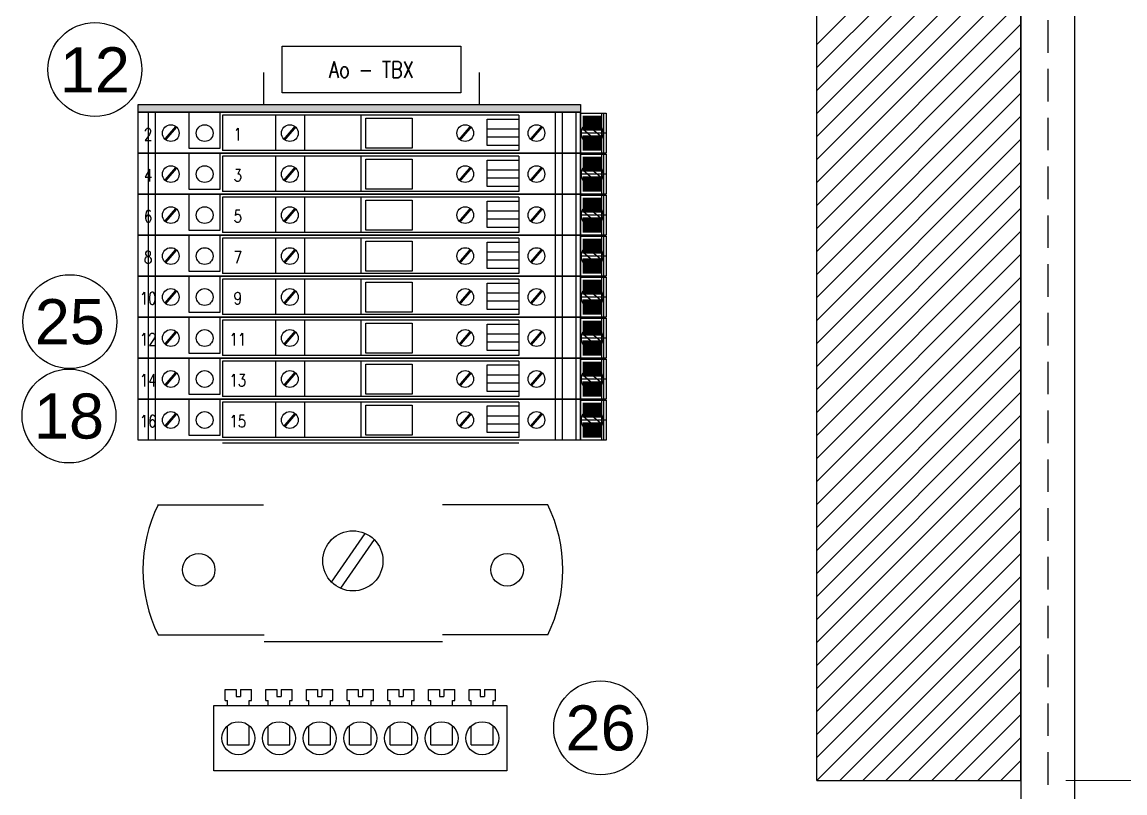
# Model space of a CAD drawing. Header units: inches. Extents: x -38 to 199, y -310 to 64.
# Drawn here: x 117.05 to 125.53, y 26.18 to 32.1 of the extents above; entities that cross this region are included whole.
import ezdxf
from ezdxf.enums import TextEntityAlignment as Align

# ---------------------------------------------------------------- set-up
doc = ezdxf.new("R2010")
doc.units = ezdxf.units.IN
doc.header["$MEASUREMENT"] = 0
doc.linetypes.add('HIDDEN', pattern=[0.375, 0.25, -0.125])
for name, color, linetype in [('DETAIL$', 5, 'Continuous'), ('FREE-TEXT', 2, 'Continuous'), ('off-wire', 6, 'Continuous')]:
    doc.layers.add(name, color=color, linetype=linetype)
doc.layers.add('DIMENSION (ANSI)', color=7, linetype='Continuous', lineweight=9)
doc.styles.add('HELVLS', font='arial.ttf')
doc.styles.add('Note Text (ANSI)', font='arial.ttf')
doc.styles.add('ROMANS', font='romans')
doc.styles.add('TXT', font='txt')
doc.dimstyles.new('DIM_0', dxfattribs={"dimscale": 4.75, "dimtxt": 0.065, "dimasz": 0.075, "dimexe": 0.075, "dimexo": 0.125, "dimgap": 0.0625, "dimtad": 0, "dimtih": 1, "dimtoh": 1, "dimrnd": 1e-08, "dimzin": 0, "dimdsep": 46, "dimlunit": 5, "dimtxsty": 'Note Text (ANSI)', "dimblk": 'Filled-1', "dimcen": 0.09, "dimdle": 0.45, "dimclrd": 256, "dimclre": 256, "dimclrt": 256, "dimadec": 0, "dimazin": 1, "dimtm": 1e-09, "dimtfac": 1.263158, "dimtofl": 0, "dimtmove": 0, "dimatfit": 3, "dimfxl": 1, "dimfrac": 2, "dimtolj": 1, "dimtzin": 4, "dimlwd": -1, "dimlwe": -1, "dimarcsym": 0})

# ---------------------------------------------------------------- blocks, each defined once
blk = doc.blocks.new('Filled-1')
at = {"color": 0}
for p, q in [((0, 0), (-1, 0.25)), ((-1, 0.25), (-1, -0.25)), ((-1, 0), (0, 0)), ((-1, -0.25), (0, 0))]:
    blk.add_line(p, q, dxfattribs=at)
blk.add_solid([(-1, -0.25), (0, 0), (-1, 0.25)], dxfattribs=at)
blk = doc.blocks.new('*D105')
at = {"layer": 'DEFPOINTS', "color": 0, "transparency": 16777216}
for p in [(124.7304, 50.1146), (124.4804, 26.2707), (127.1028, 26.2707)]:
    blk.add_point(p, dxfattribs=at)
at = {"layer": 'DIMENSION (ANSI)', "transparency": 16777216}
for p, q in [((125.3241, 50.1146), (127.459, 50.1146)), ((127.1028, 49.7583), (127.1028, 38.6473)), ((127.1028, 26.627), (127.1028, 37.738)), ((125.0741, 26.2707), (127.459, 26.2707))]:
    blk.add_line(p, q, dxfattribs=at)
at = {"layer": 'DIMENSION (ANSI)', "transparency": 16777216, "xscale": 0.35625, "yscale": 0.35625, "zscale": 0.35625}
for p, rotation in [((127.1028, 50.1146), 90), ((127.1028, 26.2707), 270)]:
    blk.add_blockref('Filled-1', p, dxfattribs=dict(at, rotation=rotation))
at = {"layer": 'DIMENSION (ANSI)', "transparency": 16777216, "insert": (127.1028, 38.1926), "char_height": 0.30875, "attachment_point": 5, "style": 'Note Text (ANSI)'}
blk.add_mtext('\\A1;23"', dxfattribs=at)
blk = doc.blocks.new('*D127')
at = {"layer": 'DEFPOINTS', "color": 0, "transparency": 16777216}
for p in [(124.7304, 26.2707), (124.4804, 25.1146), (127.1028, 25.1146)]:
    blk.add_point(p, dxfattribs=at)
at = {"layer": 'DIMENSION (ANSI)', "transparency": 16777216}
for p, q in [((127.1028, 26.627), (127.1028, 26.9832)), ((125.3241, 26.2707), (127.459, 26.2707)), ((125.0741, 25.1146), (127.459, 25.1146)), ((127.1028, 24.7583), (127.1028, 24.4021))]:
    blk.add_line(p, q, dxfattribs=at)
at = {"layer": 'DIMENSION (ANSI)', "transparency": 16777216, "xscale": 0.35625, "yscale": 0.35625, "zscale": 0.35625}
for p, rotation in [((127.1028, 26.2707), 270), ((127.1028, 25.1146), 90)]:
    blk.add_blockref('Filled-1', p, dxfattribs=dict(at, rotation=rotation))
at = {"layer": 'DIMENSION (ANSI)', "transparency": 16777216, "insert": (127.1028, 25.6926), "char_height": 0.30875, "attachment_point": 5, "style": 'Note Text (ANSI)'}
blk.add_mtext('\\A1;2"', dxfattribs=at)
blk = doc.blocks.new('11691307')
at = {"color": 8}
blk.add_lwpolyline([(-1.7, -0.059), (-1.7, 0), (1.7, 0), (1.7, -0.059)], close=True, dxfattribs=at)
at = {"color": 6, "style": 'TXT', "flags": 3}
for tag, p in [('MANUF', (-1.7, -0.3482)), ('PART#', (-1.7, -0.5901)), ('DESC', (-1.7, -0.8303))]:
    blk.add_attdef(tag, p, '', height=0.125, dxfattribs=at)
blk = doc.blocks.new('AO')
blk.add_hatch(color=1).paths.add_polyline_path([(22.302, -194.2717), (18.902, -194.2717), (18.902, -194.3307), (22.302, -194.3307)])
at = {"color": 1}
for p, q in [((19.8668, -194.2678), (19.8668, -194.0267)), ((21.5224, -194.0267), (21.5224, -194.2678)), ((21.8268, -194.3536), (19.5505, -194.3536)), ((19.5505, -194.3536), (19.5505, -194.6244)), ((19.9575, -194.3536), (19.9575, -194.6244)), ((20.18, -194.3536), (20.18, -194.6244)), ((20.6124, -194.3536), (20.6124, -194.6244)), ((21.8268, -194.3536), (21.8268, -194.6244)), ((22.4993, -194.4918), (22.302, -194.4918)), ((21.8268, -194.6244), (19.5505, -194.6244)), ((21.8268, -194.6686), (19.5505, -194.6686)), ((19.5505, -194.6686), (19.5505, -194.9394)), ((19.9575, -194.6686), (19.9575, -194.9394)), ((20.18, -194.6686), (20.18, -194.9394)), ((20.6124, -194.6686), (20.6124, -194.9394)), ((21.8268, -194.6686), (21.8268, -194.9394)), ((22.4993, -194.8068), (22.302, -194.8068)), ((21.8268, -194.9394), (19.5505, -194.9394)), ((21.8268, -194.9836), (19.5505, -194.9836)), ((19.5505, -194.9836), (19.5505, -195.2544)), ((19.9575, -194.9836), (19.9575, -195.2544)), ((20.18, -194.9836), (20.18, -195.2544)), ((20.6124, -194.9836), (20.6124, -195.2544)), ((21.8268, -194.9836), (21.8268, -195.2544)), ((22.4993, -195.1218), (22.302, -195.1218)), ((21.8268, -195.2544), (19.5505, -195.2544)), ((21.8268, -195.2986), (19.5505, -195.2986)), ((19.5505, -195.2986), (19.5505, -195.5694)), ((19.9575, -195.2986), (19.9575, -195.5694)), ((20.18, -195.2986), (20.18, -195.5694)), ((20.6124, -195.2986), (20.6124, -195.5694)), ((21.8268, -195.2986), (21.8268, -195.5694)), ((22.4993, -195.4368), (22.302, -195.4368)), ((21.8268, -195.5694), (19.5505, -195.5694)), ((21.8268, -195.6136), (19.5505, -195.6136)), ((19.5505, -195.6136), (19.5505, -195.8844)), ((19.9575, -195.6136), (19.9575, -195.8844)), ((20.18, -195.6136), (20.18, -195.8844)), ((20.6124, -195.6136), (20.6124, -195.8844)), ((21.8268, -195.6136), (21.8268, -195.8844)), ((22.4993, -195.7518), (22.302, -195.7518)), ((21.8268, -195.8844), (19.5505, -195.8844)), ((21.8268, -195.9286), (19.5505, -195.9286)), ((19.5505, -195.9286), (19.5505, -196.1994)), ((19.9575, -195.9286), (19.9575, -196.1994)), ((20.18, -195.9286), (20.18, -196.1994)), ((20.6124, -195.9286), (20.6124, -196.1994)), ((21.8268, -195.9286), (21.8268, -196.1994)), ((22.4993, -196.0668), (22.302, -196.0668)), ((21.8268, -196.1994), (19.5505, -196.1994)), ((21.8268, -196.2436), (19.5505, -196.2436)), ((19.5505, -196.2436), (19.5505, -196.5144)), ((19.9575, -196.2436), (19.9575, -196.5144)), ((20.18, -196.2436), (20.18, -196.5144)), ((20.6124, -196.2436), (20.6124, -196.5144)), ((21.8268, -196.2436), (21.8268, -196.5144)), ((22.4993, -196.3818), (22.302, -196.3818)), ((21.8268, -196.5144), (19.5505, -196.5144)), ((21.8268, -196.5586), (19.5505, -196.5586)), ((19.5505, -196.5586), (19.5505, -196.8294)), ((19.9575, -196.5586), (19.9575, -196.8294)), ((20.18, -196.5586), (20.18, -196.8294)), ((20.6124, -196.5586), (20.6124, -196.8294)), ((21.8268, -196.5586), (21.8268, -196.8294)), ((22.4993, -196.6968), (22.302, -196.6968)), ((21.8268, -196.8294), (19.5505, -196.8294)), ((21.8268, -196.8736), (19.5505, -196.8736))]:
    blk.add_line(p, q, dxfattribs=at)
for points in [[(20.0071, -194.1812), (20.0071, -193.8242), (21.3821, -193.8242), (21.3821, -194.1812)], [(18.902, -194.6457), (18.902, -194.3307), (22.302, -194.3307), (22.302, -194.6457)], [(18.902, -194.9607), (18.902, -194.6457), (22.302, -194.6457), (22.302, -194.9607)], [(18.902, -195.2757), (18.902, -194.9607), (22.302, -194.9607), (22.302, -195.2757)], [(18.902, -195.5907), (18.902, -195.2757), (22.302, -195.2757), (22.302, -195.5907)], [(18.902, -195.9057), (18.902, -195.5907), (22.302, -195.5907), (22.302, -195.9057)], [(18.902, -196.2207), (18.902, -195.9057), (22.302, -195.9057), (22.302, -196.2207)], [(18.902, -196.5357), (18.902, -196.2207), (22.302, -196.2207), (22.302, -196.5357)], [(18.902, -196.8507), (18.902, -196.5357), (22.302, -196.5357), (22.302, -196.8507)]]:
    blk.add_lwpolyline(points, close=True, dxfattribs=at)
for points, const_width in [([(22.3169, -194.4151), (22.4617, -194.4151)], 0.1172), ([(20.1097, -194.4423), (20.0254, -194.54)], 0.02), ([(22.3169, -194.5681), (22.4617, -194.5681)], 0.1172), ([(22.3169, -194.7301), (22.4617, -194.7301)], 0.1172), ([(20.1097, -194.7573), (20.0254, -194.855)], 0.02), ([(22.3169, -194.8831), (22.4617, -194.8831)], 0.1172), ([(22.3169, -195.0451), (22.4617, -195.0451)], 0.1172), ([(20.1097, -195.0723), (20.0254, -195.17)], 0.02), ([(22.3169, -195.1981), (22.4617, -195.1981)], 0.1172), ([(20.1097, -195.3873), (20.0254, -195.485)], 0.02), ([(22.3169, -195.3601), (22.4617, -195.3601)], 0.1172), ([(22.3169, -195.5131), (22.4617, -195.5131)], 0.1172), ([(22.3169, -195.6751), (22.4617, -195.6751)], 0.1172), ([(20.1097, -195.7023), (20.0254, -195.8)], 0.02), ([(22.3169, -195.8281), (22.4617, -195.8281)], 0.1172), ([(22.3169, -195.9901), (22.4617, -195.9901)], 0.1172), ([(20.1097, -196.0173), (20.0254, -196.115)], 0.02), ([(22.3169, -196.1431), (22.4617, -196.1431)], 0.1172), ([(22.3169, -196.3051), (22.4617, -196.3051)], 0.1172), ([(20.1097, -196.3323), (20.0254, -196.43)], 0.02), ([(22.3169, -196.4581), (22.4617, -196.4581)], 0.1172), ([(22.3169, -196.6201), (22.4617, -196.6201)], 0.1172), ([(20.1097, -196.6473), (20.0254, -196.745)], 0.02), ([(22.3169, -196.7731), (22.4617, -196.7731)], 0.1172)]:
    blk.add_lwpolyline(points, dxfattribs=dict(at, const_width=const_width))
for points in [[(22.4993, -194.6457), (22.302, -194.6457), (22.302, -194.3378), (22.4993, -194.3378)], [(22.479, -194.3378), (22.479, -194.6457)], [(20.6505, -194.3774), (21.0066, -194.3774), (21.0066, -194.6076), (20.6505, -194.6076), (20.6505, -194.3774)], [(21.8273, -194.5868), (21.5828, -194.5868), (21.5828, -194.3832), (21.8273, -194.3832)], [(20.6505, -194.6924), (21.0066, -194.6924), (21.0066, -194.9226), (20.6505, -194.9226), (20.6505, -194.6924)], [(21.8273, -194.9018), (21.5828, -194.9018), (21.5828, -194.6982), (21.8273, -194.6982)], [(22.4993, -194.9607), (22.302, -194.9607), (22.302, -194.6528), (22.4993, -194.6528)], [(22.479, -194.6528), (22.479, -194.9607)], [(20.6505, -195.0074), (21.0066, -195.0074), (21.0066, -195.2376), (20.6505, -195.2376), (20.6505, -195.0074)], [(21.8273, -195.2168), (21.5828, -195.2168), (21.5828, -195.0132), (21.8273, -195.0132)], [(22.4993, -195.2757), (22.302, -195.2757), (22.302, -194.9678), (22.4993, -194.9678)], [(22.479, -194.9678), (22.479, -195.2757)], [(22.4993, -195.5907), (22.302, -195.5907), (22.302, -195.2828), (22.4993, -195.2828)], [(22.479, -195.2828), (22.479, -195.5907)], [(20.6505, -195.3224), (21.0066, -195.3224), (21.0066, -195.5526), (20.6505, -195.5526), (20.6505, -195.3224)], [(21.8273, -195.5318), (21.5828, -195.5318), (21.5828, -195.3282), (21.8273, -195.3282)], [(22.4993, -195.9057), (22.302, -195.9057), (22.302, -195.5978), (22.4993, -195.5978)], [(22.479, -195.5978), (22.479, -195.9057)], [(20.6505, -195.6374), (21.0066, -195.6374), (21.0066, -195.8676), (20.6505, -195.8676), (20.6505, -195.6374)], [(21.8273, -195.8468), (21.5828, -195.8468), (21.5828, -195.6432), (21.8273, -195.6432)], [(20.6505, -195.9524), (21.0066, -195.9524), (21.0066, -196.1826), (20.6505, -196.1826), (20.6505, -195.9524)], [(21.8273, -196.1618), (21.5828, -196.1618), (21.5828, -195.9582), (21.8273, -195.9582)], [(22.4993, -196.2207), (22.302, -196.2207), (22.302, -195.9128), (22.4993, -195.9128)], [(22.479, -195.9128), (22.479, -196.2207)], [(20.6505, -196.2674), (21.0066, -196.2674), (21.0066, -196.4976), (20.6505, -196.4976), (20.6505, -196.2674)], [(21.8273, -196.4768), (21.5828, -196.4768), (21.5828, -196.2732), (21.8273, -196.2732)], [(22.4993, -196.5357), (22.302, -196.5357), (22.302, -196.2278), (22.4993, -196.2278)], [(22.479, -196.2278), (22.479, -196.5357)], [(22.4993, -196.8507), (22.302, -196.8507), (22.302, -196.5428), (22.4993, -196.5428)], [(22.479, -196.5428), (22.479, -196.8507)], [(20.6505, -196.5824), (21.0066, -196.5824), (21.0066, -196.8126), (20.6505, -196.8126), (20.6505, -196.5824)], [(21.8273, -196.7918), (21.5828, -196.7918), (21.5828, -196.5882), (21.8273, -196.5882)]]:
    blk.add_lwpolyline(points, dxfattribs=at)
for centre, radius in [((19.1519, -194.4911), 0.0645), ((20.0675, -194.4911), 0.0645), ((21.4155, -194.4911), 0.0645), ((21.9623, -194.4911), 0.0645), ((22.3909, -194.4918), 0.0832), ((19.1519, -194.8061), 0.0645), ((20.0675, -194.8061), 0.0645), ((21.4155, -194.8061), 0.0645), ((21.9623, -194.8061), 0.0645), ((22.3909, -194.8068), 0.0832), ((22.3909, -195.1218), 0.0832), ((19.1519, -195.1211), 0.0645), ((20.0675, -195.1211), 0.0645), ((21.4155, -195.1211), 0.0645), ((21.9623, -195.1211), 0.0645), ((19.1519, -195.4361), 0.0645), ((20.0675, -195.4361), 0.0645), ((21.4155, -195.4361), 0.0645), ((21.9623, -195.4361), 0.0645), ((22.3909, -195.4368), 0.0832), ((19.1519, -195.7511), 0.0645), ((20.0675, -195.7511), 0.0645), ((21.4155, -195.7511), 0.0645), ((21.9623, -195.7511), 0.0645), ((22.3909, -195.7518), 0.0832), ((19.1519, -196.0661), 0.0645), ((20.0675, -196.0661), 0.0645), ((21.4155, -196.0661), 0.0645), ((21.9623, -196.0661), 0.0645), ((22.3909, -196.0668), 0.0832), ((22.3909, -196.3818), 0.0832), ((19.1519, -196.3811), 0.0645), ((20.0675, -196.3811), 0.0645), ((21.4155, -196.3811), 0.0645), ((21.9623, -196.3811), 0.0645), ((19.1519, -196.6961), 0.0645), ((20.0675, -196.6961), 0.0645), ((21.4155, -196.6961), 0.0645), ((21.9623, -196.6961), 0.0645), ((22.3909, -196.6968), 0.0832)]:
    blk.add_circle(centre, radius, dxfattribs=at)
at = {"layer": 'DETAIL$', "color": 1}
for points in [[(18.9781, -194.3307), (18.9781, -194.6457)], [(19.0331, -194.3307), (19.0331, -194.6457)], [(19.2898, -194.3329), (19.2898, -194.6076), (19.5314, -194.6076), (19.5314, -194.3329)], [(22.1064, -194.3307), (22.1064, -194.6457)], [(22.1614, -194.3307), (22.1614, -194.6457)], [(22.2664, -194.3307), (22.2664, -194.6457)], [(22.4617, -194.3378), (22.4617, -194.6457)], [(22.4993, -194.3378), (22.4993, -194.6457)], [(22.4669, -194.5257), (22.3456, -194.4219)], [(21.5828, -194.4589), (21.8273, -194.4589), (21.8273, -194.5228), (21.5828, -194.5228)], [(22.3154, -194.4567), (22.4376, -194.5607)], [(18.9781, -194.6457), (18.9781, -194.9607)], [(19.0331, -194.6457), (19.0331, -194.9607)], [(19.2898, -194.6479), (19.2898, -194.9226), (19.5314, -194.9226), (19.5314, -194.6479)], [(22.1064, -194.6457), (22.1064, -194.9607)], [(22.1614, -194.6457), (22.1614, -194.9607)], [(22.2664, -194.6457), (22.2664, -194.9607)], [(22.4617, -194.6528), (22.4617, -194.9607)], [(22.4993, -194.6528), (22.4993, -194.9607)], [(21.5828, -194.7739), (21.8273, -194.7739), (21.8273, -194.8378), (21.5828, -194.8378)], [(22.3154, -194.7717), (22.4376, -194.8757)], [(22.4669, -194.8407), (22.3456, -194.7369)], [(18.9781, -194.9607), (18.9781, -195.2757)], [(19.0331, -194.9607), (19.0331, -195.2757)], [(19.2898, -194.9629), (19.2898, -195.2376), (19.5314, -195.2376), (19.5314, -194.9629)], [(22.1064, -194.9607), (22.1064, -195.2757)], [(22.1614, -194.9607), (22.1614, -195.2757)], [(22.2664, -194.9607), (22.2664, -195.2757)], [(22.4617, -194.9678), (22.4617, -195.2757)], [(22.4993, -194.9678), (22.4993, -195.2757)], [(21.5828, -195.0889), (21.8273, -195.0889), (21.8273, -195.1528), (21.5828, -195.1528)], [(22.3154, -195.0867), (22.4376, -195.1907)], [(22.4669, -195.1557), (22.3456, -195.0519)], [(18.9781, -195.2757), (18.9781, -195.5907)], [(19.0331, -195.2757), (19.0331, -195.5907)], [(19.2898, -195.2779), (19.2898, -195.5526), (19.5314, -195.5526), (19.5314, -195.2779)], [(22.1064, -195.2757), (22.1064, -195.5907)], [(22.1614, -195.2757), (22.1614, -195.5907)], [(22.2664, -195.2757), (22.2664, -195.5907)], [(22.4617, -195.2828), (22.4617, -195.5907)], [(22.4993, -195.2828), (22.4993, -195.5907)], [(22.4669, -195.4707), (22.3456, -195.3669)], [(21.5828, -195.4039), (21.8273, -195.4039), (21.8273, -195.4678), (21.5828, -195.4678)], [(22.3154, -195.4017), (22.4376, -195.5057)], [(18.9781, -195.5907), (18.9781, -195.9057)], [(19.0331, -195.5907), (19.0331, -195.9057)], [(19.2898, -195.5929), (19.2898, -195.8676), (19.5314, -195.8676), (19.5314, -195.5929)], [(22.1064, -195.5907), (22.1064, -195.9057)], [(22.1614, -195.5907), (22.1614, -195.9057)], [(22.2664, -195.5907), (22.2664, -195.9057)], [(22.4617, -195.5978), (22.4617, -195.9057)], [(22.4993, -195.5978), (22.4993, -195.9057)], [(22.3154, -195.7167), (22.4376, -195.8207)], [(22.4669, -195.7857), (22.3456, -195.6819)], [(21.5828, -195.7189), (21.8273, -195.7189), (21.8273, -195.7828), (21.5828, -195.7828)], [(18.9781, -195.9057), (18.9781, -196.2207)], [(19.0331, -195.9057), (19.0331, -196.2207)], [(19.2898, -195.9079), (19.2898, -196.1826), (19.5314, -196.1826), (19.5314, -195.9079)], [(22.1064, -195.9057), (22.1064, -196.2207)], [(22.1614, -195.9057), (22.1614, -196.2207)], [(22.2664, -195.9057), (22.2664, -196.2207)], [(22.4617, -195.9128), (22.4617, -196.2207)], [(22.4993, -195.9128), (22.4993, -196.2207)], [(21.5828, -196.0339), (21.8273, -196.0339), (21.8273, -196.0978), (21.5828, -196.0978)], [(22.3154, -196.0317), (22.4376, -196.1357)], [(22.4669, -196.1007), (22.3456, -195.9969)], [(18.9781, -196.2207), (18.9781, -196.5357)], [(19.0331, -196.2207), (19.0331, -196.5357)], [(19.2898, -196.2229), (19.2898, -196.4976), (19.5314, -196.4976), (19.5314, -196.2229)], [(22.1064, -196.2207), (22.1064, -196.5357)], [(22.1614, -196.2207), (22.1614, -196.5357)], [(22.2664, -196.2207), (22.2664, -196.5357)], [(22.4617, -196.2278), (22.4617, -196.5357)], [(22.4993, -196.2278), (22.4993, -196.5357)], [(21.5828, -196.3489), (21.8273, -196.3489), (21.8273, -196.4128), (21.5828, -196.4128)], [(22.3154, -196.3467), (22.4376, -196.4507)], [(22.4669, -196.4157), (22.3456, -196.3119)], [(18.9781, -196.5357), (18.9781, -196.8507)], [(19.0331, -196.5357), (19.0331, -196.8507)], [(19.2898, -196.5379), (19.2898, -196.8126), (19.5314, -196.8126), (19.5314, -196.5379)], [(22.1064, -196.5357), (22.1064, -196.8507)], [(22.1614, -196.5357), (22.1614, -196.8507)], [(22.2664, -196.5357), (22.2664, -196.8507)], [(22.4617, -196.5428), (22.4617, -196.8507)], [(22.4993, -196.5428), (22.4993, -196.8507)], [(22.4669, -196.7307), (22.3456, -196.6269)], [(21.5828, -196.6639), (21.8273, -196.6639), (21.8273, -196.7278), (21.5828, -196.7278)], [(22.3154, -196.6617), (22.4376, -196.7657)]]:
    blk.add_lwpolyline(points, dxfattribs=at)
at = {"layer": 'DETAIL$', "color": 1, "const_width": 0.02}
for points in [[(19.1941, -194.4423), (19.1098, -194.54)], [(21.4577, -194.4423), (21.3733, -194.54)], [(22.0045, -194.4423), (21.9201, -194.54)], [(19.1941, -194.7573), (19.1098, -194.855)], [(21.4577, -194.7573), (21.3733, -194.855)], [(22.0045, -194.7573), (21.9201, -194.855)], [(19.1941, -195.0723), (19.1098, -195.17)], [(21.4577, -195.0723), (21.3733, -195.17)], [(22.0045, -195.0723), (21.9201, -195.17)], [(19.1941, -195.3873), (19.1098, -195.485)], [(21.4577, -195.3873), (21.3733, -195.485)], [(22.0045, -195.3873), (21.9201, -195.485)], [(19.1941, -195.7023), (19.1098, -195.8)], [(21.4577, -195.7023), (21.3733, -195.8)], [(22.0045, -195.7023), (21.9201, -195.8)], [(19.1941, -196.0173), (19.1098, -196.115)], [(21.4577, -196.0173), (21.3733, -196.115)], [(22.0045, -196.0173), (21.9201, -196.115)], [(19.1941, -196.3323), (19.1098, -196.43)], [(21.4577, -196.3323), (21.3733, -196.43)], [(22.0045, -196.3323), (21.9201, -196.43)], [(19.1941, -196.6473), (19.1098, -196.745)], [(21.4577, -196.6473), (21.3733, -196.745)], [(22.0045, -196.6473), (21.9201, -196.745)]]:
    blk.add_lwpolyline(points, dxfattribs=at)
at = {"layer": 'DETAIL$', "color": 1}
for centre in [(19.4126, -194.4911), (19.4126, -194.8061), (19.4126, -195.1211), (19.4126, -195.4361), (19.4126, -195.7511), (19.4126, -196.0661), (19.4126, -196.3811), (19.4126, -196.6961)]:
    blk.add_circle(centre, 0.0645, dxfattribs=at)
at = {"layer": 'FREE-TEXT', "color": 1}
for centre in [(18.5688, -194.0027), (18.3764, -195.9402), (18.37, -196.6654)]:
    blk.add_circle(centre, 0.3608, dxfattribs=at)
at = {"color": 1}
blk.add_blockref('11691307', (20.602, -194.2717), dxfattribs=at)
at = {"color": 1, "style": 'ROMANS', "width": 0.8}
for s, height, p in [('Ao - TBX', 0.125, (20.6946, -194.0027)), ('2', 0.0938, (18.9781, -194.5003)), ('1', 0.0938, (19.6671, -194.5003)), ('4', 0.0938, (18.9781, -194.8153)), ('3', 0.0938, (19.6671, -194.8153)), ('6', 0.0938, (18.9781, -195.1303)), ('5', 0.0938, (19.6671, -195.1303)), ('8', 0.0938, (18.9781, -195.4453)), ('7', 0.0938, (19.6671, -195.4453)), ('10', 0.09375, (18.9781, -195.7603)), ('9', 0.0938, (19.6671, -195.7603)), ('12', 0.09375, (18.9781, -196.0753)), ('11', 0.09375, (19.6671, -196.0753)), ('14', 0.09375, (18.9781, -196.3903)), ('13', 0.09375, (19.6671, -196.3903)), ('16', 0.09375, (18.9781, -196.7053)), ('15', 0.09375, (19.6671, -196.7053))]:
    blk.add_text(s, height=height, dxfattribs=at).set_placement(p, align=Align.MIDDLE)
at = {"layer": 'FREE-TEXT', "color": 1, "style": 'HELVLS'}
for s, p in [('12', (18.5688, -194.0027)), ('25', (18.3764, -195.9402)), ('18', (18.37, -196.6654))]:
    blk.add_text(s, height=0.34658, dxfattribs=at).set_placement(p, align=Align.MIDDLE)

msp = doc.modelspace()

# ---------------------------------------------------------------- linework, layer by layer
for p, q in [((124.73036, 59.86457), (124.73036, 25.85238)), ((125.14536, 26.09055), (125.14536, 59.86457)), ((118.09347, 28.39107), (118.90842, 28.39107)), ((121.09347, 28.39107), (120.28342, 28.39107)), ((118.09831, 27.39109), (118.91326, 27.39109)), ((121.09347, 27.39107), (120.28342, 27.39107)), ((118.6151, 26.88639), (118.6151, 26.97207)), ((118.6151, 26.97207), (118.69917, 26.97207)), ((118.69917, 26.97207), (118.69917, 26.91745)), ((118.73204, 26.97207), (118.73204, 26.91745)), ((118.73204, 26.97207), (118.81611, 26.97207)), ((118.81611, 26.88639), (118.81611, 26.97207)), ((118.92752, 26.88639), (118.92752, 26.97207)), ((118.92752, 26.97207), (119.01159, 26.97207)), ((119.01159, 26.97207), (119.01159, 26.91745)), ((119.04446, 26.97207), (119.12853, 26.97207)), ((119.04446, 26.97207), (119.04446, 26.91745)), ((119.12853, 26.88639), (119.12853, 26.97207)), ((119.23994, 26.88639), (119.23994, 26.97207)), ((119.23994, 26.97207), (119.32401, 26.97207)), ((119.32401, 26.97207), (119.32401, 26.91745)), ((119.35688, 26.97207), (119.35688, 26.91745)), ((119.35688, 26.97207), (119.44095, 26.97207)), ((119.44095, 26.88639), (119.44095, 26.97207)), ((119.55236, 26.88639), (119.55236, 26.97207)), ((119.55236, 26.97207), (119.63642, 26.97207)), ((119.63642, 26.97207), (119.63642, 26.91745)), ((119.6693, 26.97207), (119.6693, 26.91745)), ((119.6693, 26.97207), (119.75337, 26.97207)), ((119.75337, 26.88639), (119.75337, 26.97207)), ((119.86478, 26.88639), (119.86478, 26.97207)), ((119.86478, 26.97207), (119.94884, 26.97207)), ((119.94884, 26.97207), (119.94884, 26.91745)), ((119.98172, 26.97207), (119.98172, 26.91745)), ((119.98172, 26.97207), (120.06579, 26.97207)), ((120.06579, 26.88639), (120.06579, 26.97207)), ((120.1772, 26.88639), (120.1772, 26.97207)), ((120.1772, 26.97207), (120.26126, 26.97207)), ((120.26126, 26.97207), (120.26126, 26.91745)), ((120.29414, 26.97207), (120.29414, 26.91745)), ((120.29414, 26.97207), (120.3782, 26.97207)), ((120.3782, 26.88639), (120.3782, 26.97207)), ((120.48961, 26.88639), (120.48961, 26.97207)), ((120.48961, 26.97207), (120.57368, 26.97207)), ((120.57368, 26.97207), (120.57368, 26.91745)), ((120.60656, 26.97207), (120.60656, 26.91745)), ((120.60656, 26.97207), (120.69062, 26.97207)), ((120.69062, 26.88639), (120.69062, 26.97207)), ((118.6151, 26.88639), (118.63154, 26.88639)), ((118.63154, 26.84707), (118.63154, 26.88639)), ((118.69917, 26.91745), (118.73204, 26.91745)), ((118.79967, 26.88639), (118.81611, 26.88639)), ((118.79967, 26.84707), (118.79967, 26.88639)), ((118.92752, 26.88639), (118.94396, 26.88639)), ((118.94396, 26.84707), (118.94396, 26.88639)), ((119.01159, 26.91745), (119.04446, 26.91745)), ((119.11209, 26.84707), (119.11209, 26.88639)), ((119.11209, 26.88639), (119.12853, 26.88639)), ((119.23994, 26.88639), (119.25638, 26.88639)), ((119.25638, 26.84707), (119.25638, 26.88639)), ((119.32401, 26.91745), (119.35688, 26.91745)), ((119.42451, 26.84707), (119.42451, 26.88639)), ((119.42451, 26.88639), (119.44095, 26.88639)), ((119.55236, 26.88639), (119.56879, 26.88639)), ((119.56879, 26.84707), (119.56879, 26.88639)), ((119.63642, 26.91745), (119.6693, 26.91745)), ((119.73693, 26.84707), (119.73693, 26.88639)), ((119.73693, 26.88639), (119.75337, 26.88639)), ((119.86478, 26.88639), (119.88121, 26.88639)), ((119.88121, 26.84707), (119.88121, 26.88639)), ((119.94884, 26.91745), (119.98172, 26.91745)), ((120.04935, 26.84707), (120.04935, 26.88639)), ((120.04935, 26.88639), (120.06579, 26.88639)), ((120.1772, 26.88639), (120.19363, 26.88639)), ((120.19363, 26.84707), (120.19363, 26.88639)), ((120.26126, 26.91745), (120.29414, 26.91745)), ((120.36177, 26.84707), (120.36177, 26.88639)), ((120.36177, 26.88639), (120.3782, 26.88639)), ((120.48961, 26.88639), (120.50605, 26.88639)), ((120.50605, 26.84707), (120.50605, 26.88639)), ((120.57368, 26.91745), (120.60656, 26.91745)), ((120.67419, 26.84707), (120.67419, 26.88639)), ((120.67419, 26.88639), (120.69062, 26.88639)), ((118.63154, 26.54709), (118.63154, 26.6922)), ((118.79967, 26.54709), (118.79967, 26.6922)), ((118.94396, 26.54709), (118.94396, 26.6922)), ((119.11209, 26.54709), (119.11209, 26.6922)), ((119.25638, 26.54709), (119.25638, 26.6922)), ((119.42451, 26.54709), (119.42451, 26.6922)), ((119.56879, 26.54709), (119.56879, 26.6922)), ((119.73693, 26.54709), (119.73693, 26.6922)), ((119.88121, 26.54709), (119.88121, 26.6922)), ((120.04935, 26.54709), (120.04935, 26.6922)), ((120.19363, 26.54709), (120.19363, 26.6922)), ((120.36177, 26.54709), (120.36177, 26.6922)), ((120.50605, 26.54709), (120.50605, 26.6922)), ((120.67419, 26.54709), (120.67419, 26.6922)), ((118.63154, 26.54709), (118.79967, 26.54709)), ((118.94396, 26.54709), (119.11209, 26.54709)), ((119.25638, 26.54709), (119.42451, 26.54709)), ((119.56879, 26.54709), (119.73693, 26.54709)), ((119.88121, 26.54709), (120.04935, 26.54709)), ((120.19363, 26.54709), (120.36177, 26.54709)), ((120.50605, 26.54709), (120.67419, 26.54709))]:
    msp.add_line(p, q)
at = {"linetype": 'HIDDEN'}
msp.add_line((124.93786, 59.86457), (124.93786, 25.97146), dxfattribs=at)
at = {"color": 0}
for p, q in [((123.16036, 26.27071), (123.16036, 50.11913)), ((124.73036, 50.11913), (124.73036, 26.27071)), ((118.91336, 27.33918), (120.28342, 27.33918)), ((123.16036, 26.27071), (124.73036, 26.27071))]:
    msp.add_line(p, q, dxfattribs=at)
at = {"color": 0, "linetype": 'Continuous'}
for p, q in [((123.16036, 31.92756), (124.73036, 33.49756)), ((123.16036, 31.75078), (124.73036, 33.32078)), ((123.16036, 31.57401), (124.73036, 33.14401)), ((123.16036, 31.39723), (124.73036, 32.96723)), ((123.16036, 31.22045), (124.73036, 32.79045)), ((123.16036, 31.04368), (124.73036, 32.61368)), ((123.16036, 30.8669), (124.73036, 32.4369)), ((123.16036, 30.69012), (124.73036, 32.26012)), ((123.16036, 30.51335), (124.73036, 32.08335)), ((123.16036, 30.33657), (124.73036, 31.90657)), ((123.16036, 30.15979), (124.73036, 31.72979)), ((123.16036, 29.98302), (124.73036, 31.55302)), ((123.16036, 29.80624), (124.73036, 31.37624)), ((123.16036, 29.62946), (124.73036, 31.19946)), ((123.16036, 29.45269), (124.73036, 31.02269)), ((123.16036, 29.27591), (124.73036, 30.84591)), ((123.16036, 29.09913), (124.73036, 30.66913)), ((123.16036, 28.92236), (124.73036, 30.49236)), ((123.16036, 28.74558), (124.73036, 30.31558)), ((123.16036, 28.5688), (124.73036, 30.1388)), ((123.16036, 28.39203), (124.73036, 29.96203)), ((123.16036, 28.21525), (124.73036, 29.78525)), ((123.16036, 28.03847), (124.73036, 29.60847)), ((123.16036, 27.8617), (124.73036, 29.4317)), ((123.16036, 27.68492), (124.73036, 29.25492)), ((123.16036, 27.50814), (124.73036, 29.07814)), ((123.16036, 27.33137), (124.73036, 28.90137)), ((123.16036, 27.15459), (124.73036, 28.72459)), ((123.16036, 26.97781), (124.73036, 28.54781)), ((123.16036, 26.80104), (124.73036, 28.37104)), ((123.16036, 26.62426), (124.73036, 28.19426)), ((123.16036, 26.44748), (124.73036, 28.01748)), ((123.16036, 26.27071), (124.73036, 27.84071)), ((123.33714, 26.27071), (124.73036, 27.66393)), ((123.51391, 26.27071), (124.73036, 27.48715)), ((123.69069, 26.27071), (124.73036, 27.31038)), ((123.86747, 26.27071), (124.73036, 27.1336)), ((124.04424, 26.27071), (124.73036, 26.95682)), ((124.22102, 26.27071), (124.73036, 26.78005)), ((124.3978, 26.27071), (124.73036, 26.60327)), ((124.57457, 26.27071), (124.73036, 26.42649))]:
    msp.add_line(p, q, dxfattribs=at)
for points in [[(124.73036, 26.27071), (124.73036, 59.86457)], [(119.43213, 27.79663), (119.69134, 28.17027)], [(119.75971, 28.12284), (119.5005, 27.7492)]]:
    msp.add_lwpolyline(points)
msp.add_lwpolyline([(118.52786, 26.34707), (118.52786, 26.84707), (120.77786, 26.84707), (120.77786, 26.34707)], close=True)
for centre, radius in [((119.59592, 27.95973), 0.23115), ((118.41081, 27.89109), 0.125), ((120.78097, 27.89107), 0.125), ((118.7156, 26.59707), 0.12695), ((119.02802, 26.59707), 0.12695), ((119.34044, 26.59707), 0.12695), ((119.65286, 26.59707), 0.12695), ((119.96528, 26.59707), 0.12695), ((120.2777, 26.59707), 0.12695), ((120.59012, 26.59707), 0.12695)]:
    msp.add_circle(centre, radius)
for centre, start, end in [((119.11613, 27.89109), 153.837622, 206.162378), ((120.07565, 27.89107), 333.837622, 26.162378)]:
    msp.add_arc(centre, 1.134, start, end)
at = {"layer": 'FREE-TEXT', "color": 0}
msp.add_circle((121.49981, 26.67624), 0.36078, dxfattribs=at)

# ---------------------------------------------------------------- block references
at = {"layer": 'off-wire', "color": 0}
msp.add_blockref('AO', (99.04392, 225.73815), dxfattribs=at)

# ---------------------------------------------------------------- texts
at = {"layer": 'FREE-TEXT', "color": 0, "style": 'HELVLS'}
msp.add_text('26', height=0.346581, dxfattribs=at).set_placement((121.49981, 26.67624), align=Align.MIDDLE)

# ---------------------------------------------------------------- dimensions: what is measured, and where the dimension line sits
at = {"layer": 'DIMENSION (ANSI)'}
for base, p1, p2, text, picture, middle in [((127.1028, 26.27071), (124.73036, 50.11457), (124.48036, 26.27071), '23"', '*D105', (127.1028, 38.19264)), ((127.1028, 25.11457), (124.73036, 26.27071), (124.48036, 25.11457), '2"', '*D127', (127.1028, 25.69264))]:
    dim = msp.add_linear_dim(base=base, p1=p1, p2=p2, angle=90, text=text, dimstyle='DIM_0', override={"dimpost": '"', "dimtmove": 1}, dxfattribs=at)
    dim.commit()
    dim.dimension.update_dxf_attribs({"geometry": picture, "text_midpoint": middle})

doc.saveas('drawing.dxf')
